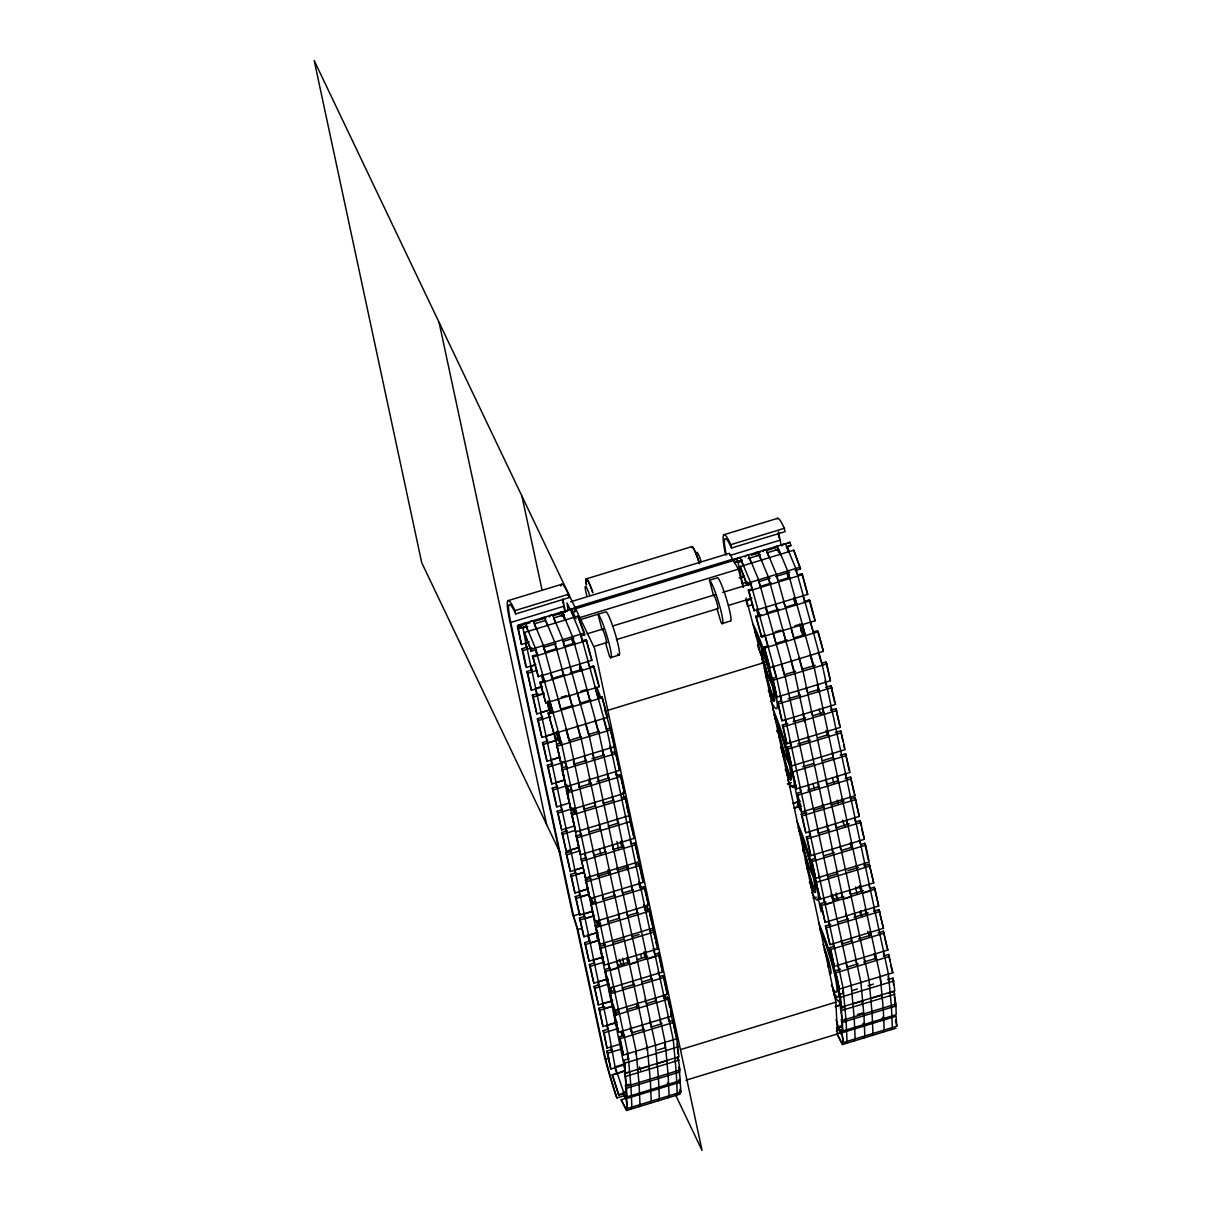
<?xml version="1.0" encoding="UTF-8"?>
<svg xmlns="http://www.w3.org/2000/svg" width="1211" height="1211" viewBox="0 0 1211 1211"><rect width="100%" height="100%" fill="white"/><g stroke="black" fill="none" stroke-linecap="round" stroke-linejoin="round"><path stroke-width="1.5" d="M624.165 1093.609L618.806 1095.244L612.206 1075.005L624.891 1070.554M618.806 1095.244L612.403 1074.369M631.067 1109.094L631.87 1107.111L630.976 1086.903L627.949 1053.661L561.874 744.78L535.338 648.036L525.044 623.241L522.668 623.847L521.896 625.254M639.211 1106.612L639.998 1104.629L639.105 1084.42L636.078 1051.178L570.003 742.298L543.467 645.554L533.173 620.759L530.796 621.349M650.458 1103.176L651.246 1101.193L650.368 1080.984L647.325 1047.742L581.25 738.861L554.714 642.118L544.42 617.322L542.044 617.913L541.287 619.336M658.587 1100.693L659.374 1098.71L658.496 1078.501L655.454 1045.26L589.379 736.379L562.843 639.635L552.549 614.84L550.172 615.43L549.416 616.853M668.275 1097.726L669.077 1095.758L668.184 1075.535L665.142 1042.308L599.082 733.412L572.531 636.668L562.237 611.873L559.876 612.478L559.104 613.886M676.404 1095.244L677.206 1093.261L676.313 1073.052L673.271 1039.81L607.211 730.929L580.674 634.186L570.381 609.39L568.004 609.996L567.232 611.404M846.217 1043.382L847.019 1041.399L846.126 1021.191L843.083 987.949L777.023 679.068L750.472 582.324L740.178 557.514L737.817 558.12L737.045 559.527M854.345 1040.9L855.148 1038.917L854.255 1018.708L851.212 985.466L785.152 676.586L758.601 579.842L748.322 555.032L745.946 555.637L745.174 557.045M864.048 1037.933L864.836 1035.95L863.958 1015.741L860.915 982.499L794.84 673.619L768.304 576.875L758.01 552.08L755.634 552.67L754.877 554.093M872.177 1035.45L872.964 1033.467L872.087 1013.259L869.044 980.017L802.969 671.136L776.433 574.392L766.139 549.597L763.763 550.188L763.006 551.61M883.424 1032.014L884.212 1030.031L883.334 1009.823L880.291 976.581L814.231 667.7L787.68 570.956L777.386 546.161L775.01 546.751L774.253 548.174M891.553 1029.532L892.356 1027.549L891.463 1007.34L888.42 974.098L822.36 665.217L795.809 568.474L785.515 543.678L783.154 544.269L782.382 545.677M625.815 1098.786L615.097 1066.846L607.453 1025.263L570.744 850.137L525.846 642.784L522.94 628.055L523.606 626.844L525.846 626.269L528.465 631.779M743.221 586.866L738.089 562.343L741.995 560.133M717.427 608.27A7.099 0.802 73 0 0 716.549 601.61A7.099 0.802 73 0 0 713.582 595.721L709.495 580.19A22.767 2.573 73 0 1 719.849 606.65A22.767 2.573 73 0 1 721.014 622.348L717.033 608.815M508.348 600.58L561.889 584.232M724.208 534.641L777.75 518.293M586.351 578.858L691.981 546.585M616.974 1097.923L615.869 1095.592A83.044 9.4 73 0 1 604.531 1056.961L576.754 927.248L572.425 913.472L509.619 620.123A48.107 5.449 73 0 1 514.963 610.616L568.489 594.253L569.2 597.583L515.674 613.932A43.884 4.965 73 0 0 510.724 622.454L573.545 915.804L577.859 929.579L605.636 1059.307A83.044 9.4 73 0 0 616.974 1097.923L625.905 1095.198M725.48 554.184A48.107 5.449 73 0 1 730.823 544.678L784.35 528.314L785.061 531.644L731.535 547.993A43.884 4.965 73 0 0 726.267 554.986M570.623 601.806L729.34 553.336L738.392 569.155L743.16 587.184M510.724 622.454L564.265 606.105A43.884 4.965 73 0 1 562.903 598.991M730.157 555.425L780.126 540.167A43.884 4.965 73 0 1 778.567 531.811M575.286 607.271L732.201 559.331M518.202 625.209L520.579 624.604L521.547 627.782L519.186 628.388L518.202 625.209L574.12 608.255L575.089 611.434L571.516 612.524M734.078 559.27L736.439 558.665L737.423 561.843L735.047 562.449L734.078 559.27L789.981 542.316L790.95 545.495L787.377 546.585M528.632 642.314L521.487 644.494L517.445 626.617L530.024 622.772M533.506 621.712L545.994 617.898M553.124 615.703L565.613 611.903M575.452 608.8L734.169 560.315M751.153 555.228L760.069 552.504M767.214 550.324L776.13 547.599M564.054 614.477L560.814 615.476L563.039 614.9L565.673 620.426M517.445 626.617L518.369 628.66L526.906 626.148M534.036 623.968L544.753 620.698M553.669 617.973L564.387 614.704M734.229 562.721L742.176 560.269M748.126 558.574L760.614 554.759M767.759 552.579L778.461 549.31M522.94 628.055L527.814 626.571M738.089 562.343L741.344 561.344M536.458 649.596L531.099 651.23L524.318 632.49L577.844 616.142L584.413 633.05L584.641 634.882L581.068 635.972M750.532 584.202L746.96 585.291L740.178 566.551L793.72 550.203L800.501 568.943L795.143 570.578M579.66 617.64L738.392 569.155M580.16 619.699L606.121 611.767A22.767 2.573 73 0 1 616.49 638.227A22.767 2.573 73 0 1 617.655 653.925M709.449 580.205L717.623 577.708A22.767 2.573 73 0 1 727.19 601.352A22.767 2.573 73 0 1 730.218 621.107L722.089 623.589M525.846 642.784L529.101 641.785M740.996 577.057L744.25 576.073M739.134 578.01L744.493 576.375M535.398 664.718L526.467 667.443L525.589 665.611L521.986 648.718L527.33 647.083M521.986 648.718L522.849 650.549L531.78 647.824M742.282 583.52L747.369 581.976M531.099 651.23L530.872 649.399L584.413 633.05M746.96 585.291L746.733 583.46L800.274 567.111M587.108 633.822L603.381 628.857M612.418 626.087L715.474 594.616M722.71 592.406L751.637 583.566M543.588 647.416L556.091 643.601M563.221 641.421L573.923 638.152M759.464 581.477L770.166 578.207M775.524 576.572L789.799 572.213M582.4 640.74L585.957 639.65L586.624 640.574L591.831 660.343L538.305 676.692L532.431 655.999L537.79 654.364M544.92 652.184L557.408 648.369M564.553 646.19L575.255 642.92M798.261 574.801L801.833 573.711L802.484 574.635L807.692 594.404L754.165 610.753L748.292 590.06L751.864 588.97M760.78 586.245L771.498 582.975M778.628 580.796L789.345 577.526M532.431 655.999L533.082 656.922L586.624 640.574M748.292 590.06L748.943 590.983L802.484 574.635M594.662 646.265L607.316 642.405M616.354 639.635L717.593 608.709M728.447 605.394L751.94 598.219M745.9 600.414L751.259 598.779M530.993 666.217L535.867 664.733M751.017 599.006L746.143 600.505L747.051 604.728M542.119 686.94L531.417 690.209L526.921 671.484L532.28 669.85M526.921 671.484L527.799 673.316L537.078 670.349M747.232 606.287L752.576 604.652M610.586 657.649L618.715 655.166M589.833 666.989L593.405 665.899L594.041 666.746L599.339 686.637L545.813 703.001L539.864 682.247L545.222 680.612M552.352 678.432L564.841 674.618M570.199 672.983L582.688 669.168M803.907 601.595L809.266 599.96L809.902 600.807L815.215 620.713L761.674 637.062L755.725 616.308L761.083 614.673M766.442 613.038L778.93 609.224M786.06 607.044L796.777 603.774M539.864 682.247L540.5 683.095L594.041 666.746M755.725 616.308L756.36 617.156L809.902 600.807M535.731 688.302L542.225 686.319M551.126 709.555L536.851 713.915L532.371 695.19L537.714 693.555M537.548 695.129L544.057 693.131M532.371 695.19L533.234 697.036L543.951 693.767M561.238 697.233L566.581 695.598M580.856 691.239L586.215 689.604M761.038 636.199L764.61 635.109M775.312 631.839L780.671 630.204M794.946 625.845L800.289 624.21M541.272 712.446L549.4 709.964M548.174 713.007L553.987 733.654L548.174 713.007L553.518 711.372M560.663 709.192L573.151 705.377M580.281 703.197L590.998 699.928M598.128 697.748L601.7 696.658L602.367 697.627L607.528 717.306L546.297 735.985M813.989 631.809L817.561 630.719L818.227 631.688L823.389 651.367L769.848 667.73L764.035 647.083L767.607 645.993M776.523 643.253L787.226 639.983M794.371 637.803L805.073 634.534M548.84 713.975L602.367 697.627M764.035 647.083L764.701 648.036L818.227 631.688M556.167 733.079L541.892 737.454L537.396 718.728L542.755 717.094M537.396 718.728L538.274 720.56L550.823 716.609M761.719 662.962L765.322 661.857M608.119 710.251L763.233 662.871L746.037 597.992M559.482 757.45L546.994 761.265L542.498 742.54L547.856 740.905M555.001 738.725L558.559 737.635M547.781 742.918L555.925 740.436M542.498 742.54L543.376 744.387L559.437 739.482M556.545 744.311L561.026 763.036L556.545 744.311L561.889 742.676M569.034 740.496L581.522 736.682M588.667 734.502L599.369 731.232M606.499 729.052L610.072 727.962L610.95 729.794L614.567 746.687L548.235 767.078L547.372 765.246L552.716 763.611M822.375 663.113L825.932 662.023L826.81 663.855L830.428 680.749L776.902 697.097L772.406 678.372L775.979 677.282M784.895 674.557L795.597 671.288M802.742 669.108L815.23 665.293M557.423 746.143L610.95 729.794M772.406 678.372L773.284 680.204L826.81 663.855M551.399 759.797L559.543 757.314M611.585 752.758L615.158 751.668L616.021 753.499L619.638 770.393L566.112 786.741L561.616 768.016L566.975 766.381M574.105 764.202L586.593 760.387M591.952 758.752L604.44 754.937M825.66 687.364L831.018 685.729L835.514 704.454L781.973 720.802L777.477 702.077L781.05 700.987M788.194 698.808L800.683 694.993M807.813 692.813L818.53 689.543M561.616 768.016L562.494 769.848L616.021 753.499M777.477 702.077L778.355 703.909L831.896 687.56M556.258 782.503L564.402 780.02M547.372 765.246L551.853 783.971L564.341 780.156M569.306 802.954L556.772 806.904L552.277 788.179L557.635 786.544M552.277 788.179L553.155 790.011L565.688 786.06M616.49 775.676L620.062 774.586L620.94 776.433L624.558 793.311L571.017 809.675L566.521 790.95L571.88 789.315M579.025 787.135L591.513 783.305M596.856 781.67L609.36 777.856M830.564 710.282L835.923 708.647L840.419 727.372L786.878 743.736L782.397 725.011L787.74 723.376M793.099 721.741L805.587 717.926M812.732 715.746L823.435 712.462M566.521 790.95L567.399 792.781L620.94 776.433M782.397 725.011L783.26 726.842L836.801 710.494M574.241 826.008L561.707 829.959L557.211 811.234L562.57 809.599M557.211 811.234L558.089 813.065L574.15 808.161M621.258 797.913L624.815 796.823L625.693 798.654L629.311 815.548L575.785 831.896L571.289 813.171L576.633 811.537M583.778 809.357L594.48 806.087M603.411 803.362L614.113 800.093M835.333 732.519L840.691 730.884L845.172 749.609L791.646 765.957L787.15 747.232L790.722 746.143M797.852 743.963L810.356 740.148M817.486 737.968L828.188 734.699M571.289 813.171L572.167 815.003L625.693 798.654M787.15 747.232L788.028 749.064L841.554 732.716M578.752 847.412L566.264 851.227L561.768 832.502L567.126 830.867M561.768 832.502L562.646 834.334L575.18 830.383M640.468 887.633L644.04 886.543L644.903 888.374L648.521 905.268L594.995 921.616L576.179 835.984L581.522 834.349M588.667 832.169L599.369 828.899M608.285 826.174L619.003 822.905M802.742 766.775L813.444 763.505M822.375 760.78L833.077 757.511M840.222 755.331L845.566 753.696L850.061 772.421L796.535 788.77L792.039 770.045L796.535 788.77M576.179 835.984L577.041 837.83L630.583 821.467L634.201 838.36L580.659 854.709L579.781 852.877M792.917 771.891L846.444 755.528M787.483 783.653L791.04 782.563M570.744 850.137L578.873 847.655L554.441 733.488M787.513 783.926L790.768 782.927M582.839 867.682L570.351 871.496L565.946 852.938L571.304 851.303M565.946 852.938L566.839 854.815L579.342 850.985L578.873 847.655M789.617 786.756L793.402 785.606M586.518 857.645L581.159 859.28L585.655 878.005L639.181 861.657L635.563 844.763L634.7 842.932L631.128 844.022L630.325 840.979M593.647 855.466L606.136 851.651M613.281 849.471L623.983 846.201M845.202 778.628L850.561 776.993L855.042 795.718L801.515 812.066L797.02 793.341L800.592 792.251M807.737 790.072L818.439 786.802M827.355 784.077L838.073 780.807M582.037 861.112L635.563 844.763M797.02 793.341L797.898 795.173L851.439 778.824M574.756 869.982L582.885 867.5M793.144 803.271L798.019 801.773M793.356 803.377L800.486 801.198M587.441 889.192L574.953 893.007L570.548 874.448L575.906 872.813M797.126 805.239L800.698 804.149M575.74 874.599L583.869 872.117M794.144 807.888L799.018 806.405M570.548 874.448L571.441 876.325L583.929 872.51M794.446 808.206L801.576 806.026M635.381 864.715L638.939 863.625L639.817 865.471L643.435 882.35L589.908 898.713L585.413 879.988L590.771 878.353M597.901 876.158L610.389 872.344M617.534 870.164L628.237 866.894M851.242 798.776L854.815 797.686L855.693 799.532L859.295 816.411L805.769 832.774L801.273 814.049L806.632 812.414M813.762 810.235L824.479 806.965M831.609 804.77L844.097 800.955M585.413 879.988L586.291 881.82L639.817 865.471M801.273 814.049L802.151 815.881L855.693 799.532M579.358 891.493L587.486 889.01M592.179 911.293L579.691 915.107L575.286 896.549L580.644 894.914M580.478 896.715L588.607 894.218M575.286 896.549L576.179 898.426L588.667 894.611M595.857 901.256L590.499 902.891L594.995 921.616M602.987 899.077L615.476 895.262M622.621 893.082L633.323 889.813M856.328 821.694L859.901 820.604L860.779 822.436L864.382 839.329L810.855 855.677L806.359 836.952L809.932 835.862M818.848 833.138L829.565 829.868M836.695 827.688L849.183 823.874M591.377 904.738L644.903 888.374M806.359 836.952L807.237 838.799L860.779 822.436M573.545 915.804L580.674 913.624M584.186 914.048L592.315 911.55L612.191 1006.25L625.133 1071.054L617.005 1073.536M598.189 932.409L583.914 936.769L579.418 918.044L584.777 916.409M579.418 918.044L580.296 919.876L594.571 915.516M584.746 918.755L592.875 916.258M577.859 929.579L581.431 928.489M645.327 910.339L648.899 909.249L649.762 911.081L653.38 927.959L599.854 944.323L595.358 925.598L600.717 923.963M607.846 921.783L618.564 918.513M627.48 915.788L638.182 912.519M861.188 844.4L864.76 843.31L865.638 845.142L869.256 862.035L815.714 878.384L811.219 859.659L814.791 858.569M823.707 855.844L834.424 852.574M841.554 850.394L852.272 847.125M595.358 925.598L596.236 927.429L649.762 911.081M811.219 859.659L812.097 861.49L865.638 845.142M588.274 935.195L596.402 932.712M603.335 956.841L589.061 961.201L584.656 942.642L590.014 941.008M589.939 942.991L598.067 940.508M584.656 942.642L585.549 944.519L598.037 940.705M649.792 931.198L653.365 930.109L654.228 931.94L657.845 948.834L604.319 965.182L599.823 946.457L605.182 944.822M614.098 942.097L623.029 939.373M631.945 936.648L639.09 934.468M828.188 876.703L837.104 873.979M847.806 870.709L858.523 867.439M863.867 865.804L869.226 864.17L873.721 882.895L820.18 899.243L815.684 880.518L820.18 899.243M599.823 946.457L600.701 948.289L654.228 931.94M816.562 882.35L870.103 866.001M593.632 960.051L601.761 957.568M608.134 978.866L593.859 983.226L589.363 964.501L594.722 962.866M589.363 964.501L590.241 966.333L604.516 961.973M813.081 898.229L816.335 897.23M654.742 954.298L658.315 953.208L659.178 955.04L662.795 971.933L609.269 988.282L604.773 969.557L610.132 967.922M617.262 965.742L629.75 961.928M636.895 959.748L647.597 956.478M870.603 888.359L874.175 887.269L875.053 889.101L878.656 905.995L825.13 922.343L820.634 903.618L825.993 901.983M833.123 899.803L843.84 896.534M850.97 894.354L863.458 890.539M604.773 969.557L605.651 971.389L659.178 955.04M820.634 903.618L821.512 905.45L875.053 889.101M610.177 970.389L618.321 967.907M629.569 964.471L637.697 961.988M647.385 959.036L655.514 956.554M825.327 904.678L833.456 902.195M843.159 899.228L851.288 896.745M862.535 893.309L870.664 890.827M598.295 981.833L606.439 979.351M612.705 1000.574L598.431 1004.933L594.026 986.375L599.369 984.74M594.026 986.375L594.904 988.252L609.178 983.892M659.526 976.641L663.098 975.551L663.961 977.398L667.579 994.276L614.053 1010.64L609.557 991.915L614.916 990.28M622.045 988.1L634.549 984.271M641.679 982.091L652.381 978.821M873.6 911.247L878.959 909.612L883.455 928.337L829.913 944.701L825.418 925.976L830.776 924.341M837.921 922.161L848.623 918.892M853.967 917.257L868.257 912.882M609.557 991.915L610.435 993.747L663.961 977.398M825.418 925.976L826.296 927.808L879.837 911.459M603.002 1003.813L611.146 1001.33M617.292 1022.205L603.017 1026.565L598.764 1008.309L604.122 1006.674M604.062 1008.733L612.191 1006.25M598.764 1008.309L599.672 1010.262L613.947 1005.902M663.976 998.303L667.549 997.213L668.427 999.045L672.044 1015.938L618.503 1032.287L614.007 1013.562L619.366 1011.927M626.511 1009.747L638.999 1005.932M646.129 1003.752L655.06 1001.028M878.066 932.909L883.409 931.274L887.905 949.999L834.364 966.348L829.883 947.623L833.44 946.533M842.372 943.808L851.288 941.083M858.432 938.903L870.921 935.089M614.007 1013.562L614.885 1015.393L668.427 999.045M829.883 947.623L830.761 949.454L884.287 933.106M607.453 1025.263L615.582 1022.78M621.273 1043.761L606.999 1048.12L603.169 1030.667L608.527 1029.032M603.169 1030.667L604.107 1032.801L618.382 1028.442M669.199 1021.494L672.771 1020.404L673.679 1022.372L677.025 1038.675L623.483 1055.023L619.23 1036.767L624.588 1035.133M631.733 1032.953L644.222 1029.123M651.351 1026.943L662.069 1023.673M883.288 956.1L888.632 954.465L892.885 972.736L839.344 989.084L835.106 970.828L840.449 969.194M847.594 967.014L858.296 963.744M863.655 962.109L876.143 958.279M619.23 1036.767L620.138 1038.72L673.679 1022.372M835.106 970.828L835.999 972.781L889.54 956.433M625.103 1064.636L610.828 1069.01L606.802 1051.178L612.16 1049.543M606.802 1051.178L607.725 1053.237L622 1048.877M605.636 1059.307L609.209 1058.217M677.176 1044.049L678.962 1056.779L625.421 1073.128L623.635 1060.397L628.993 1058.762M657.543 1050.043L664.672 1047.863M887.678 979.744L893.037 978.11L894.823 990.84L841.282 1007.204L839.495 994.458L843.068 993.368M851.999 990.643L857.343 989.009M868.045 985.739L873.403 984.104M625.421 1073.128L624.664 1063.197L678.205 1046.849M841.282 1007.204L840.525 997.258L894.066 980.91M615.097 1066.846L623.226 1064.363M680.764 1049.528L835.893 1002.148L763.233 662.871M835.408 1006.25L840.752 1004.615M612.206 1075.005L615.778 1073.915M835.408 1006.825L840.283 1005.327L841.403 1008.778A28.247 3.194 73 0 1 839.965 1003.374M674.527 1058.414L678.099 1057.324L679.886 1070.055L626.359 1086.403L624.573 1073.673L629.917 1072.038M637.062 1069.858L649.55 1066.043M656.695 1063.863L667.397 1060.594M888.617 993.02L893.96 991.385L895.746 1004.116L842.22 1020.464L840.434 1007.734L844.006 1006.644M852.922 1003.919L863.625 1000.649M870.77 998.47L881.472 995.2L881.684 998.697M626.359 1086.403L625.603 1076.473L679.129 1060.109M842.22 1020.464L841.463 1010.534L895.005 994.17M679.144 1072.492L679.023 1069.025L680.355 1080.606L626.814 1096.954L625.481 1085.374L629.054 1084.284M857.403 1014.53L862.762 1012.896M626.814 1096.954L626.526 1088.265L680.052 1071.917M895.913 1005.978L896.216 1014.667L842.689 1031.015L842.387 1022.326L895.913 1005.978L894.884 1003.086L895.005 1006.553M623.181 1092.458L626.435 1091.459M836.074 1019.859L838.33 1026.746L841.584 1025.747M619.003 1094.608L626.148 1092.428M836.65 1028.139L842.008 1026.504M836.453 1028.76L840.025 1027.67M836.407 1030.894L839.98 1029.804M679.401 1091.156L680.143 1094.108L626.617 1110.457L621.167 1099.724L626.511 1098.089M896.019 1028.169L842.478 1044.518L837.028 1033.785L842.387 1032.15M685.88 1080.242L837.391 1033.967L835.893 1002.148M680.188 1082.18L680.945 1092.125L627.404 1108.474L626.647 1098.544L680.188 1082.18L679.159 1079.395L679.401 1082.71M842.523 1032.605L896.049 1016.256L896.806 1026.186L843.28 1042.535L841.494 1029.804L843.28 1042.535M787.604 542.906L789.981 542.316M788.573 546.1L790.95 545.495M775.948 549.749L778.189 549.188L780.823 554.699M756.572 555.667L758.813 555.107L761.447 560.617M738.74 561.117L740.981 560.557L743.615 566.067M574.12 608.255L571.743 608.845L572.712 612.039L575.089 611.434M571.834 609.905L569.881 608.921L567.005 602.911L568.08 610.238M814.564 619.85L815.215 620.713M598.703 685.789L599.339 686.637M807.692 594.404L801.833 573.711M591.831 660.343L585.957 639.65M823.389 651.367L818.03 632.505M607.528 717.306L601.7 696.658M629.19 960.368L627.374 957.447A8.462 0.954 73 0 0 628.055 963.532M837.028 1033.785L842.478 1044.518M621.167 1099.724L626.617 1110.457M786.317 546.706L788.951 552.216M830.428 680.749L825.932 662.023M766.941 552.625L769.575 558.135M749.109 558.074L751.092 562.207M854.179 793.886L855.042 795.718M859.295 816.411L854.815 797.686M864.382 839.329L861.702 829.051M873.721 882.895L869.226 864.17M878.656 905.995L874.175 887.269M883.455 928.337L878.959 909.612M887.027 948.152L887.905 949.999M572.546 611.373L576.058 618.745M554.002 619.245L555.985 623.377M614.567 746.687L610.072 727.962M619.638 770.393L615.158 751.668M545.222 620.35L547.856 625.86M624.558 793.311L620.062 774.586M629.311 815.548L624.815 796.823M630.583 821.467L629.705 819.635L634.201 838.36M534.626 625.164L536.594 629.296M639.181 861.657L634.7 842.932M642.557 880.518L643.435 882.35M648.521 905.268L644.04 886.543M653.38 927.959L648.899 909.249M656.983 946.987L657.845 948.834M661.917 970.102L662.795 971.933M666.716 992.445L667.579 994.276M584.777 876.174L585.655 878.005M560.436 853.543L421.731 562.737L314.194 60.55L594.51 648.263L702.047 1150.45L675.45 1094.668M891.977 970.783L892.885 972.736M838.33 1026.746L840.964 1033.059M838.421 1028.169L840.888 1034.103M623.271 1093.881L625.118 1098.347M835.575 894.884L837.467 899.531M831.987 894.233L834.515 900.424M619.154 959.248L621.682 965.439M616.838 961.701L618.73 966.348M800.501 568.943L793.72 550.203M740.178 566.551L746.733 583.46M584.641 634.882L577.844 616.142M524.318 632.49L530.872 649.399M895.746 1004.116L894.339 996.35M896.806 1026.186L895.519 1020.086M839.495 994.458L840.525 997.258M840.434 1007.734L841.463 1010.534M678.856 1067.254L679.886 1070.055M679.916 1089.325L680.945 1092.125M623.635 1060.397L624.664 1063.197M624.573 1073.673L625.603 1076.473M626.647 1098.544L625.618 1095.743L627.404 1108.474M842.387 1022.326L841.342 1019.435L842.689 1031.015M625.481 1085.374L626.526 1088.265M802.863 595.827L804.528 600.656M794.734 598.31L796.944 604.743M784.047 603.35L785.152 606.575M775.358 604.228L777.568 610.662M766.215 608.8L767.88 613.629M757.526 609.678L759.751 616.111M587.729 661.539L589.939 667.988M579.585 664.022L581.81 670.47M569.897 666.989L572.107 673.422M561.768 669.471L563.978 675.905M550.521 672.907L552.731 679.341M542.392 675.39L544.602 681.838M796.142 570.865L797.05 573.938M787.559 571.819L789.36 577.95M776.766 576.784L778.113 581.386M768.183 577.738L769.984 583.869M758.495 580.69L760.296 586.835M750.351 583.172L752.167 589.318M842.689 1006.19L843.128 1007.688M580.553 635.048L582.355 641.194M572.425 637.531L574.226 643.677M562.721 640.498L564.523 646.629M554.593 642.98L556.394 649.111M545.147 652.547L543.345 646.417A32.182 3.648 73 0 1 544.965 651.094M535.671 650.428L537.018 655.03M757.556 645.054L759.13 650.474M765.458 674.043L773.784 700.987L764.353 668.487L773.314 687.273C767.396 674.345 762.582 661.736 761.81 647.582L762.249 660.389M780.595 746.884L790.647 779.748L781.231 747.248L790.178 766.033C784.259 753.106 779.445 740.496 778.673 726.343L779.051 737.332M806.42 865.396L814.761 892.34L805.33 859.855L814.292 878.626C808.373 865.714 803.559 853.089 802.772 838.935L803.211 851.742M838.845 1000.316L840.283 1005.327M614.825 1067.194L616.671 1073.642M810.674 623.181L813.187 632.293M802.045 623.847L805.058 634.776M791.298 629.099L793.81 638.212M782.669 629.765L785.667 640.695M773.466 634.549L775.979 643.646M764.837 635.2L767.85 646.129M595.025 687.076L598.037 698.005M586.896 689.559L589.908 700.488M577.208 692.525L580.22 703.455M569.079 695.008L572.076 705.937M557.817 698.444L560.829 709.374M549.688 700.927L552.7 711.856M818.333 651.957L821.164 662.266M810.204 654.44L813.504 666.474M798.957 657.876L802.257 669.91M790.828 660.358L794.128 672.393M781.595 665.051L784.44 675.36M772.996 665.808L776.296 677.842M603.668 719.395L606.499 729.703M595.055 720.167L598.355 732.186M585.367 723.118L588.667 735.153M577.238 725.601L580.538 737.635M565.991 729.037L569.291 741.071M557.847 731.52L561.162 743.554M535.459 688.711L536.821 693.827M809.266 599.96L814.095 618.049M756.36 617.156L761.674 637.062M593.405 665.899L598.219 683.988M540.5 683.095L545.813 703.001M605.53 642.874L609.527 656.407A22.767 2.573 73 0 0 608.361 640.71A22.767 2.573 73 0 0 597.992 614.249L602.079 629.781A7.099 0.802 73 0 1 605.046 635.669A7.099 0.802 73 0 1 605.924 642.33M748.943 590.983L754.165 610.753M533.082 656.922L538.305 676.692M764.701 648.036L769.848 667.73M883.5 953.118L884.302 956.296M874.963 954.011L876.174 958.779M864.109 959.036L864.926 962.215M855.572 959.929L856.782 964.698M845.883 962.881L847.095 967.665M837.346 963.774L838.966 970.147M667.942 1017.24L668.744 1020.419M659.813 1019.723L661.024 1024.491M649.717 1021.085L651.336 1027.458M641.997 1025.172L643.192 1029.94M630.341 1027.019L631.945 1033.377M622.605 1031.091L623.816 1035.859M854.436 817.773L855.541 822.299M846.307 820.256L847.412 824.782M835.06 823.692L836.15 828.218M826.553 824.676L828.021 830.701M817.228 829.141L818.333 833.668M809.099 831.624L810.204 836.15M638.924 881.986L640.392 888.011M631.158 885.983L632.263 890.494M621.833 890.448L622.56 893.461M613.326 891.417L614.431 895.943M602.457 896.367L603.184 899.379M593.95 897.351L595.055 901.862M525.407 642.708L526.558 647.597M831.018 685.729L834.636 702.622M835.923 708.647L839.541 725.54M840.691 730.884L842.856 741.011M843.583 744.402L844.294 747.777M845.566 753.696L849.183 770.59M850.561 776.993L853.816 792.191M859.901 820.604L860.976 825.675M864.76 843.31L868.378 860.188M883.409 931.274L886.664 946.472M825.145 680.385L826.235 685.487M830.549 705.589L831.518 710.115M845.127 773.662L846.156 778.461M859.416 840.419L860.037 843.325M864.245 862.989L864.821 865.638M868.787 884.166L869.483 887.451M873.767 907.448L874.554 911.081M813.141 663.779L813.868 667.155M818 686.47L819.09 691.542M822.557 707.724L823.631 712.795M827.855 732.458L828.566 735.849M817.38 684.563L818.469 689.68M822.42 708.072L823.389 712.598M827.385 731.277L828.142 734.835M836.998 776.145L838.012 780.944M851.288 842.901L852.226 847.261M856.116 865.471L856.692 868.12M860.658 886.649L861.717 891.584M865.638 909.93L866.425 913.563M850.773 842.659L851.863 847.715M860.007 885.741L861.445 892.492M859.492 885.589L860.219 888.965M799.896 624.225L801.379 631.158M832.487 777.568L833.652 783.078M837.301 800.108L838.027 803.483M788.558 573.03L789.648 578.131M794.249 599.596L795.43 605.076M855.526 887.058L856.979 893.824M860.597 910.733L861.687 915.804M780.126 540.167L781.307 545.707M806.132 687.999L806.859 691.405M811.173 711.508L811.809 714.535M825.735 779.581L826.765 784.38M840.04 846.338L840.661 849.244M849.411 890.085L850.455 895.02M854.391 913.366L855.163 916.999M798.004 690.482L799.093 695.598M803.029 713.99L804.725 721.907M808.009 737.196L808.766 740.754M817.607 782.064L818.636 786.862M831.912 848.82L832.835 853.18M836.74 871.39L837.301 874.039M841.267 892.568L842.326 897.502M845.868 914.033L847.034 919.497M813.096 783.487L814.276 788.997M836.15 892.976L837.588 899.743M793.659 718.471L794.31 721.484M808.252 786.62L808.948 789.829M831.23 893.885L832.29 898.819M780.172 695.931L781.277 701.048M785.212 719.44L786.181 723.966M789.799 740.86L790.934 746.203M799.79 787.498L800.819 792.312M814.08 854.27L815.018 858.614M818.636 875.508L819.196 878.157M823.45 898.017L824.509 902.952M828.43 921.299L829.217 924.932M773.284 680.204L776.902 697.097M778.355 703.909L781.973 720.802M783.26 726.842L786.878 743.736M788.028 749.064L791.646 765.957M797.898 795.173L801.515 812.066M807.237 838.799L810.855 855.677M812.097 861.49L815.714 878.384M821.512 905.45L825.13 922.343M826.296 927.808L829.913 944.701M802.151 815.881L805.769 832.774M830.761 949.454L834.364 966.348M756.648 609.133L758.222 616.444M794.885 787.105L799.744 809.781M818.318 898.426L821.209 911.944M797.534 801.591L798.185 804.679M730.823 544.678L731.535 547.993M653.365 930.109L655.166 938.54M655.893 941.931L656.619 945.307M658.315 953.208L661.569 968.406M663.098 975.551L666.353 990.765M638.939 863.625L642.208 878.823M667.549 997.213L669.713 1007.34M670.44 1010.716L671.166 1014.091M609.996 746.097L611.464 752.909M615.718 772.815L616.369 775.842M643.964 904.678L645.206 910.49M653.289 948.243L654.349 953.178M658.239 971.343L659.011 974.991M602.23 750.29L603.335 755.392M607.271 773.799L608.24 778.325M612.236 796.989L613.008 800.547M616.929 818.924L617.882 823.374M621.5 840.252L622.878 846.656M636.138 908.613L637.077 912.973M645.508 952.376L646.568 957.295M650.489 975.642L651.276 979.29M627.071 867.091L627.813 870.573M644.146 951.679L645.584 958.431M643.995 953.224L644.706 956.599M579.494 667.14L580.281 670.788M616.944 841.448L618.518 848.79M640.74 954.465L641.467 957.84M564.265 606.105L565.446 611.646M563.539 605.621L564.341 609.3M592.906 754.953L593.632 758.358M597.583 776.751L598.552 781.277M602.548 799.956L603.305 803.514M612.145 844.824L613.175 849.622M626.753 913.033L627.374 915.94M584.413 755.725L585.503 760.841M589.439 779.233L590.423 783.774M594.419 802.439L595.176 805.996M599.112 824.373L600.066 828.808M604.017 847.306L605.046 852.105M618.321 914.063L619.245 918.422M627.676 957.81L628.736 962.745M632.672 981.092L633.444 984.74M599.506 848.729L600.686 854.239M622.56 958.219L623.998 964.985M521.956 496.147L542.119 590.302M573.53 760.871L574.256 764.277M578.192 782.669L579.161 787.211M583.157 805.875L583.929 809.432M592.769 850.743L593.451 853.937M607.377 918.952L607.998 921.859M565.037 761.643L566.127 766.76M570.063 785.152L571.032 789.693M575.028 808.358L575.8 811.915M579.736 830.292L580.674 834.727M584.641 853.225L585.67 858.024M598.93 919.982L599.869 924.341M603.774 942.552L604.334 945.201M608.3 963.729L609.36 968.664M613.296 987.01L614.068 990.659M562.494 769.848L566.112 786.741M567.399 792.781L571.017 809.675M572.167 815.003L575.785 831.896M577.041 837.83L580.659 854.709M596.236 927.429L599.854 944.323M600.701 948.289L604.319 965.182M605.651 971.389L609.269 988.282M610.435 993.747L614.053 1010.64M547.539 701.305L550.112 713.294M586.291 881.82L589.908 898.713M614.885 1015.393L618.503 1032.287M536.216 650.11L536.942 653.516M541.514 674.845L543.073 682.156M547.841 704.863L548.568 708.238M553.987 733.503L555.092 738.695M596.584 935.664L597.25 938.797M540.802 712.386L541.862 717.366M545.843 735.985L546.963 741.177M550.884 759.524L551.822 763.884M555.758 782.276L556.742 786.817M560.738 805.482L561.874 810.795M565.598 828.218L566.233 831.14M530.479 665.899L531.372 670.122M574.256 869.786L574.907 872.874M578.903 891.508L579.645 894.974M587.774 935.028L589.121 941.28M593.163 959.96L593.859 963.214M597.84 981.803L598.567 985.179M602.533 1003.707L603.229 1006.947M514.963 610.616L515.674 613.932M533.234 697.036L536.851 713.915M538.274 720.56L541.892 737.454M543.376 744.387L546.994 761.265M548.235 767.078L551.853 783.971M553.155 790.011L556.772 806.904M558.089 813.065L561.707 829.959M562.646 834.334L566.264 851.227M522.849 650.549L526.467 667.443M527.799 673.316L531.417 690.209M580.296 919.876L583.914 936.769M590.241 966.333L593.859 983.226M439.093 322.398L546.63 824.585M846.625 821.149L847.337 824.479M836.937 775.857L838.345 782.533M865.002 909.294L866.062 914.305M621.076 841.796L622.121 846.792M620.532 841.584L621.591 846.58M576.179 898.426L579.691 915.107M566.839 854.815L570.351 871.496M571.441 876.325L574.953 893.007M594.904 988.252L598.431 1004.933M585.549 944.519L589.061 961.201M888.632 954.465L890.115 961.716M890.872 965.349L891.614 968.967M869.801 931.592L870.558 935.225M835.999 972.781L839.344 989.084M672.771 1020.404L676.116 1036.722M620.138 1038.72L623.483 1055.023M599.672 1010.262L603.017 1026.565M787.755 546.373L788.8 551.641M607.725 1053.237L610.828 1069.01M518.369 628.66L521.487 644.494M604.107 1032.801L606.999 1048.12M870.27 931.834L870.83 934.998M850.894 937.753L851.454 940.917M841.191 940.705L841.751 943.884M833.062 943.187L833.622 946.366M663.25 995.064L663.81 998.242M655.121 997.546L655.681 1000.725M645.145 998.924L645.705 1002.087M637.304 1002.996L637.864 1006.159M617.913 1008.914L618.473 1012.078M614.704 1020.767L615.491 1025.308M606.832 1024.763L607.619 1029.305M849.925 796.354L850.349 798.897M841.796 798.836L842.22 801.379M830.534 802.272L830.973 804.815M822.405 804.755L822.829 807.298M804.588 810.204L805.012 812.748M616.959 867.515L617.383 870.058M608.815 869.998L609.239 872.541M597.568 873.434L597.992 875.977M589.439 875.916L589.863 878.459M888.193 976.641L888.647 979.76M842.856 990.492L843.31 993.61M664.688 1043.292L665.369 1047.954M646.644 1047.167L647.098 1050.285M627.253 1053.101L628.161 1059.322M610.768 1046.349L611.267 1049.816M583.445 913.442L583.823 916.576M893.037 978.11L893.536 984.74M882.486 1017.316L882.728 1020.601M862.05 1001.285L862.308 1004.615M863.095 1023.234L863.352 1026.519M677.554 1049.014L677.918 1053.994M678.099 1057.324L678.357 1060.639M667.337 1083.028L667.579 1086.312M845.157 1018.527L845.263 1021.933M563.145 603.774A48.107 5.449 73 0 1 562.479 600.474M560.89 586.003A48.107 5.449 73 0 1 568.489 594.253M567.641 594.298A43.884 4.965 73 0 1 569.2 597.583M664.96 994.958A45.988 5.207 73 0 1 666.035 998.182M670.516 1012.896A45.988 5.207 73 0 1 673.483 1023.976M673.921 1025.732A45.988 5.207 73 0 1 677.676 1047.697M622.378 1036.162A45.988 5.207 73 0 1 620.789 1031.5M615.218 1013.562A45.988 5.207 73 0 1 612.645 1003.995M612.251 1002.481A45.988 5.207 73 0 1 608.77 985.905M608.558 984.467A45.988 5.207 73 0 1 608.104 979.941M630.477 1028.639A45.988 5.207 73 0 1 631.34 1031.848M635.775 1051.526A45.988 5.207 73 0 1 636.244 1054.509M623.574 1035.995A36.451 4.133 73 0 1 622.393 1032.695M616.717 1014.788A36.451 4.133 73 0 1 615.249 1009.444M611.434 991.733A36.451 4.133 73 0 1 611.04 987.207M622.378 1034.603A41.689 4.723 73 0 1 621.258 1031.333M615.899 1014.122A41.689 4.723 73 0 1 614.038 1007.325M610.753 993.065A41.689 4.723 73 0 1 609.844 987.737M598.628 925.885A38.041 4.314 73 0 1 597.629 922.767M591.891 902.362A38.041 4.314 73 0 1 590.756 897.412M599.021 925.658A34.165 3.875 73 0 1 597.931 922.298M592.694 903.588A34.165 3.875 73 0 1 591.483 898.153M638.591 883.606A38.041 4.314 73 0 1 640.422 888.42M646.205 905.798A38.041 4.314 73 0 1 647.582 910.551M639.181 882.198A45.897 5.192 73 0 1 641.663 889.01M646.886 905.011A45.897 5.192 73 0 1 648.808 911.565M649.717 914.789A45.897 5.192 73 0 1 651.775 922.631M652.199 924.371A45.897 5.192 73 0 1 655.257 939.176M655.454 949.227A45.897 5.192 73 0 1 654.031 949.167M596.993 923.721A45.897 5.192 73 0 1 595.963 920.451M591.362 904.254A45.897 5.192 73 0 1 588.319 891.281M587.956 889.51A45.897 5.192 73 0 1 587.35 886.18M586.669 881.547A45.897 5.192 73 0 1 586.396 877.521M561.344 615.672A32.182 3.648 73 0 1 565.28 620.32M572.092 637.591A32.182 3.648 73 0 1 573.636 642.33M579.721 665.081A32.182 3.648 73 0 1 580.72 670.743M572.228 639.105A29.185 3.3 73 0 1 573.393 642.693M572.076 639.998A25.507 2.891 73 0 1 573.091 643.147M551.05 673.831A32.182 3.648 73 0 1 551.868 678.236M637.289 1007.522A8.462 0.954 73 0 1 636.623 1004.767M589.439 783.472A8.462 0.954 73 0 1 588.713 779.324M608.694 873.948A8.462 0.954 73 0 1 607.786 870.028M574.514 813.292A38.041 4.314 73 0 1 573.514 810.174M568.201 791.494A38.041 4.314 73 0 1 566.642 784.804M574.922 813.065A34.165 3.875 73 0 1 573.832 809.705M568.58 790.995A34.165 3.875 73 0 1 567.369 785.561M615.688 771.256A45.897 5.192 73 0 1 617.549 776.418M622.772 792.403A45.897 5.192 73 0 1 624.694 798.972M626.874 806.965A45.897 5.192 73 0 1 627.661 810.023M628.085 811.764A45.897 5.192 73 0 1 631.143 826.583M572.879 811.113A45.897 5.192 73 0 1 571.864 807.858M568.534 796.429A45.897 5.192 73 0 1 562.994 772.043M562.419 767.441A45.897 5.192 73 0 1 566.491 765.049M587.94 827.673A45.897 5.192 73 0 1 588.985 832.441M560.95 744.038A38.041 4.314 73 0 1 556.651 731.414M551.338 712.734A38.041 4.314 73 0 1 548.765 700.957M561.389 743.766A34.165 3.875 73 0 1 557.499 732.625M551.716 712.235A34.165 3.875 73 0 1 549.643 702.138M597.613 692.253A38.041 4.314 73 0 1 599.445 697.052M559.709 743.448A45.897 5.192 73 0 1 556.016 732.352M550.384 712.901A45.897 5.192 73 0 1 547.66 701.457M565.946 729.461A45.897 5.192 73 0 1 566.884 732.716M567.353 734.32A45.897 5.192 73 0 1 569.064 740.708M573.545 761.749A45.897 5.192 73 0 1 573.908 764.928M596.993 687.697A45.897 5.192 73 0 1 600.686 697.657M604.894 710.357A45.897 5.192 73 0 1 613.069 741.177M613.417 742.948A45.897 5.192 73 0 1 614.946 753.772M639.393 1066.83A7.508 0.848 73 0 1 640.604 1070.342M691.587 547.311A19.997 2.271 73 0 1 699.534 563.781A19.679 2.225 73 0 0 691.678 547.599M586.427 584.656A19.997 2.271 73 0 1 592.845 592.769A19.679 2.225 73 0 0 586.518 584.852M696.582 552.761A13.124 1.483 73 0 1 701.108 561.42M586.835 595.782A13.124 1.483 73 0 1 585.458 586.306A13.124 1.483 73 0 1 589.727 595.434M779.021 537.835A48.107 5.449 73 0 1 778.037 532.976M777.114 518.762A48.107 5.449 73 0 1 784.35 528.314M824.101 949.696A10.157 1.15 73 0 1 828.188 962.291A10.157 1.15 73 0 1 827.915 966.363M818.53 922.585A45.988 5.207 73 0 1 837.845 983.181A45.988 5.207 73 0 1 833.622 993.868M819.786 927.157A41.689 4.723 73 0 1 836.892 981.606A41.689 4.723 73 0 1 832.88 990.462M823.011 944.413A17.151 1.938 73 0 1 829.913 965.667A17.151 1.938 73 0 1 829.444 972.539M820.014 929.806A36.451 4.133 73 0 1 835.514 978.73A36.451 4.133 73 0 1 831.336 984.982M860.143 913.336A41.689 4.723 73 0 1 861.354 916.061M874.085 953.678A41.689 4.723 73 0 1 875.81 960.308M860.128 911.535A45.988 5.207 73 0 1 862.217 916.455M867.697 931.289A45.988 5.207 73 0 1 869.301 936.088M874.705 954.041A45.988 5.207 73 0 1 876.386 960.368M880.003 976.929A45.988 5.207 73 0 1 880.912 984.437M798.67 830.216A34.165 3.875 73 0 1 813.202 876.068A34.165 3.875 73 0 1 809.296 881.926M798.064 827.28A38.041 4.314 73 0 1 813.989 877.082A38.041 4.314 73 0 1 810.764 886.694M802.802 847.624A14.562 1.65 73 0 1 807.919 864.593A14.562 1.65 73 0 1 807.177 868.923M842.447 820.104A45.897 5.192 73 0 1 844.945 826.916M850.167 842.917A45.897 5.192 73 0 1 851.621 847.851M856.283 865.668A45.897 5.192 73 0 1 856.994 868.908M858.735 887.133A45.897 5.192 73 0 1 857.297 887.088M796.838 821.33A45.897 5.192 73 0 1 816.138 881.805A45.897 5.192 73 0 1 811.9 892.477M765.942 608.194A32.182 3.648 73 0 1 766.518 611.222M776.221 550.036A32.182 3.648 73 0 1 780.172 554.683M786.968 571.955A32.182 3.648 73 0 1 788.512 576.693M794.598 599.445A32.182 3.648 73 0 1 795.597 605.106M786.514 571.713A29.185 3.3 73 0 1 788.27 577.057M793.78 597.689A29.185 3.3 73 0 1 794.688 602.821M774.556 717.623A34.165 3.875 73 0 1 789.088 763.475A34.165 3.875 73 0 1 785.182 769.318M778.703 735.032A14.562 1.65 73 0 1 783.805 752.001A14.562 1.65 73 0 1 783.078 756.33M776.66 730.611A14.562 1.65 73 0 1 777.598 732.443M773.95 714.672A38.041 4.314 73 0 1 789.875 764.474A38.041 4.314 73 0 1 786.65 774.101M818.969 709.162A45.897 5.192 73 0 1 820.831 714.323M826.053 730.309A45.897 5.192 73 0 1 827.507 735.259M832.169 753.075A45.897 5.192 73 0 1 833.198 757.844M772.724 708.738A45.897 5.192 73 0 1 792.024 769.197A45.897 5.192 73 0 1 787.801 779.884M755.482 634.564A34.165 3.875 73 0 1 771.452 681.172A34.165 3.875 73 0 1 768.319 690.558M759.797 651.851A14.562 1.65 73 0 1 766.215 670.092A14.562 1.65 73 0 1 766.215 677.57M800.895 630.159A38.041 4.314 73 0 1 802.726 634.958M754.635 631.128A38.041 4.314 73 0 1 772.088 681.657A38.041 4.314 73 0 1 769.787 695.341M800.259 625.603A45.897 5.192 73 0 1 803.968 635.563M810.174 654.863A45.897 5.192 73 0 1 813.292 666.111M817.758 687.152A45.897 5.192 73 0 1 818.212 691.678M752.909 624.21A45.897 5.192 73 0 1 774.071 685.577A45.897 5.192 73 0 1 770.938 701.124M841.948 1008.612A24.402 2.77 73 0 1 839.813 1001.088"/></g></svg>
